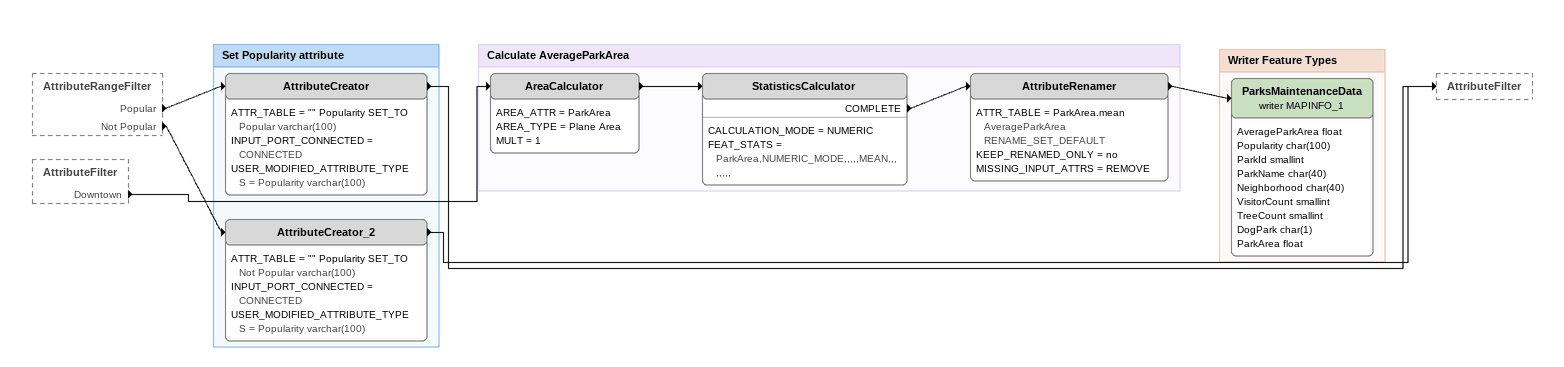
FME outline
AttributeRangeFilter [outside]
    Popular -> AttributeCreator
    Not Popular -> AttributeCreator_2
AttributeFilter [outside]
    Downtown -> AreaCalculator

Bookmark: Set Popularity attribute
AttributeCreator
    ATTR_TABLE = "" Popularity SET_TO Popular varchar(100)
    INPUT_PORT_CONNECTED = CONNECTED
    USER_MODIFIED_ATTRIBUTE_TYPES = Popularity varchar(100)
    -> AttributeFilter
AttributeCreator_2
    ATTR_TABLE = "" Popularity SET_TO Not Popular varchar(100)
    INPUT_PORT_CONNECTED = CONNECTED
    USER_MODIFIED_ATTRIBUTE_TYPES = Popularity varchar(100)
    -> AttributeFilter

Bookmark: Calculate AverageParkArea
AreaCalculator
    AREA_ATTR = ParkArea
    AREA_TYPE = Plane Area
    MULT = 1
    -> StatisticsCalculator
StatisticsCalculator
    CALCULATION_MODE = NUMERIC
    FEAT_STATS = ParkArea,NUMERIC_MODE,,,,,MEAN,,,,,,,,
    COMPLETE -> AttributeRenamer
AttributeRenamer
    ATTR_TABLE = ParkArea.mean AverageParkArea RENAME_SET_DEFAULT
    KEEP_RENAMED_ONLY = no
    MISSING_INPUT_ATTRS = REMOVE
    -> ParksMaintenanceData (writer MAPINFO_1)

Bookmark: Writer Feature Types
ParksMaintenanceData (writer MAPINFO_1)
    attributes: AverageParkArea float, Popularity char(100), ParkId smallint, ParkName char(40), Neighborhood char(40), VisitorCount smallint, TreeCount smallint, DogPark char(1), ParkArea float
